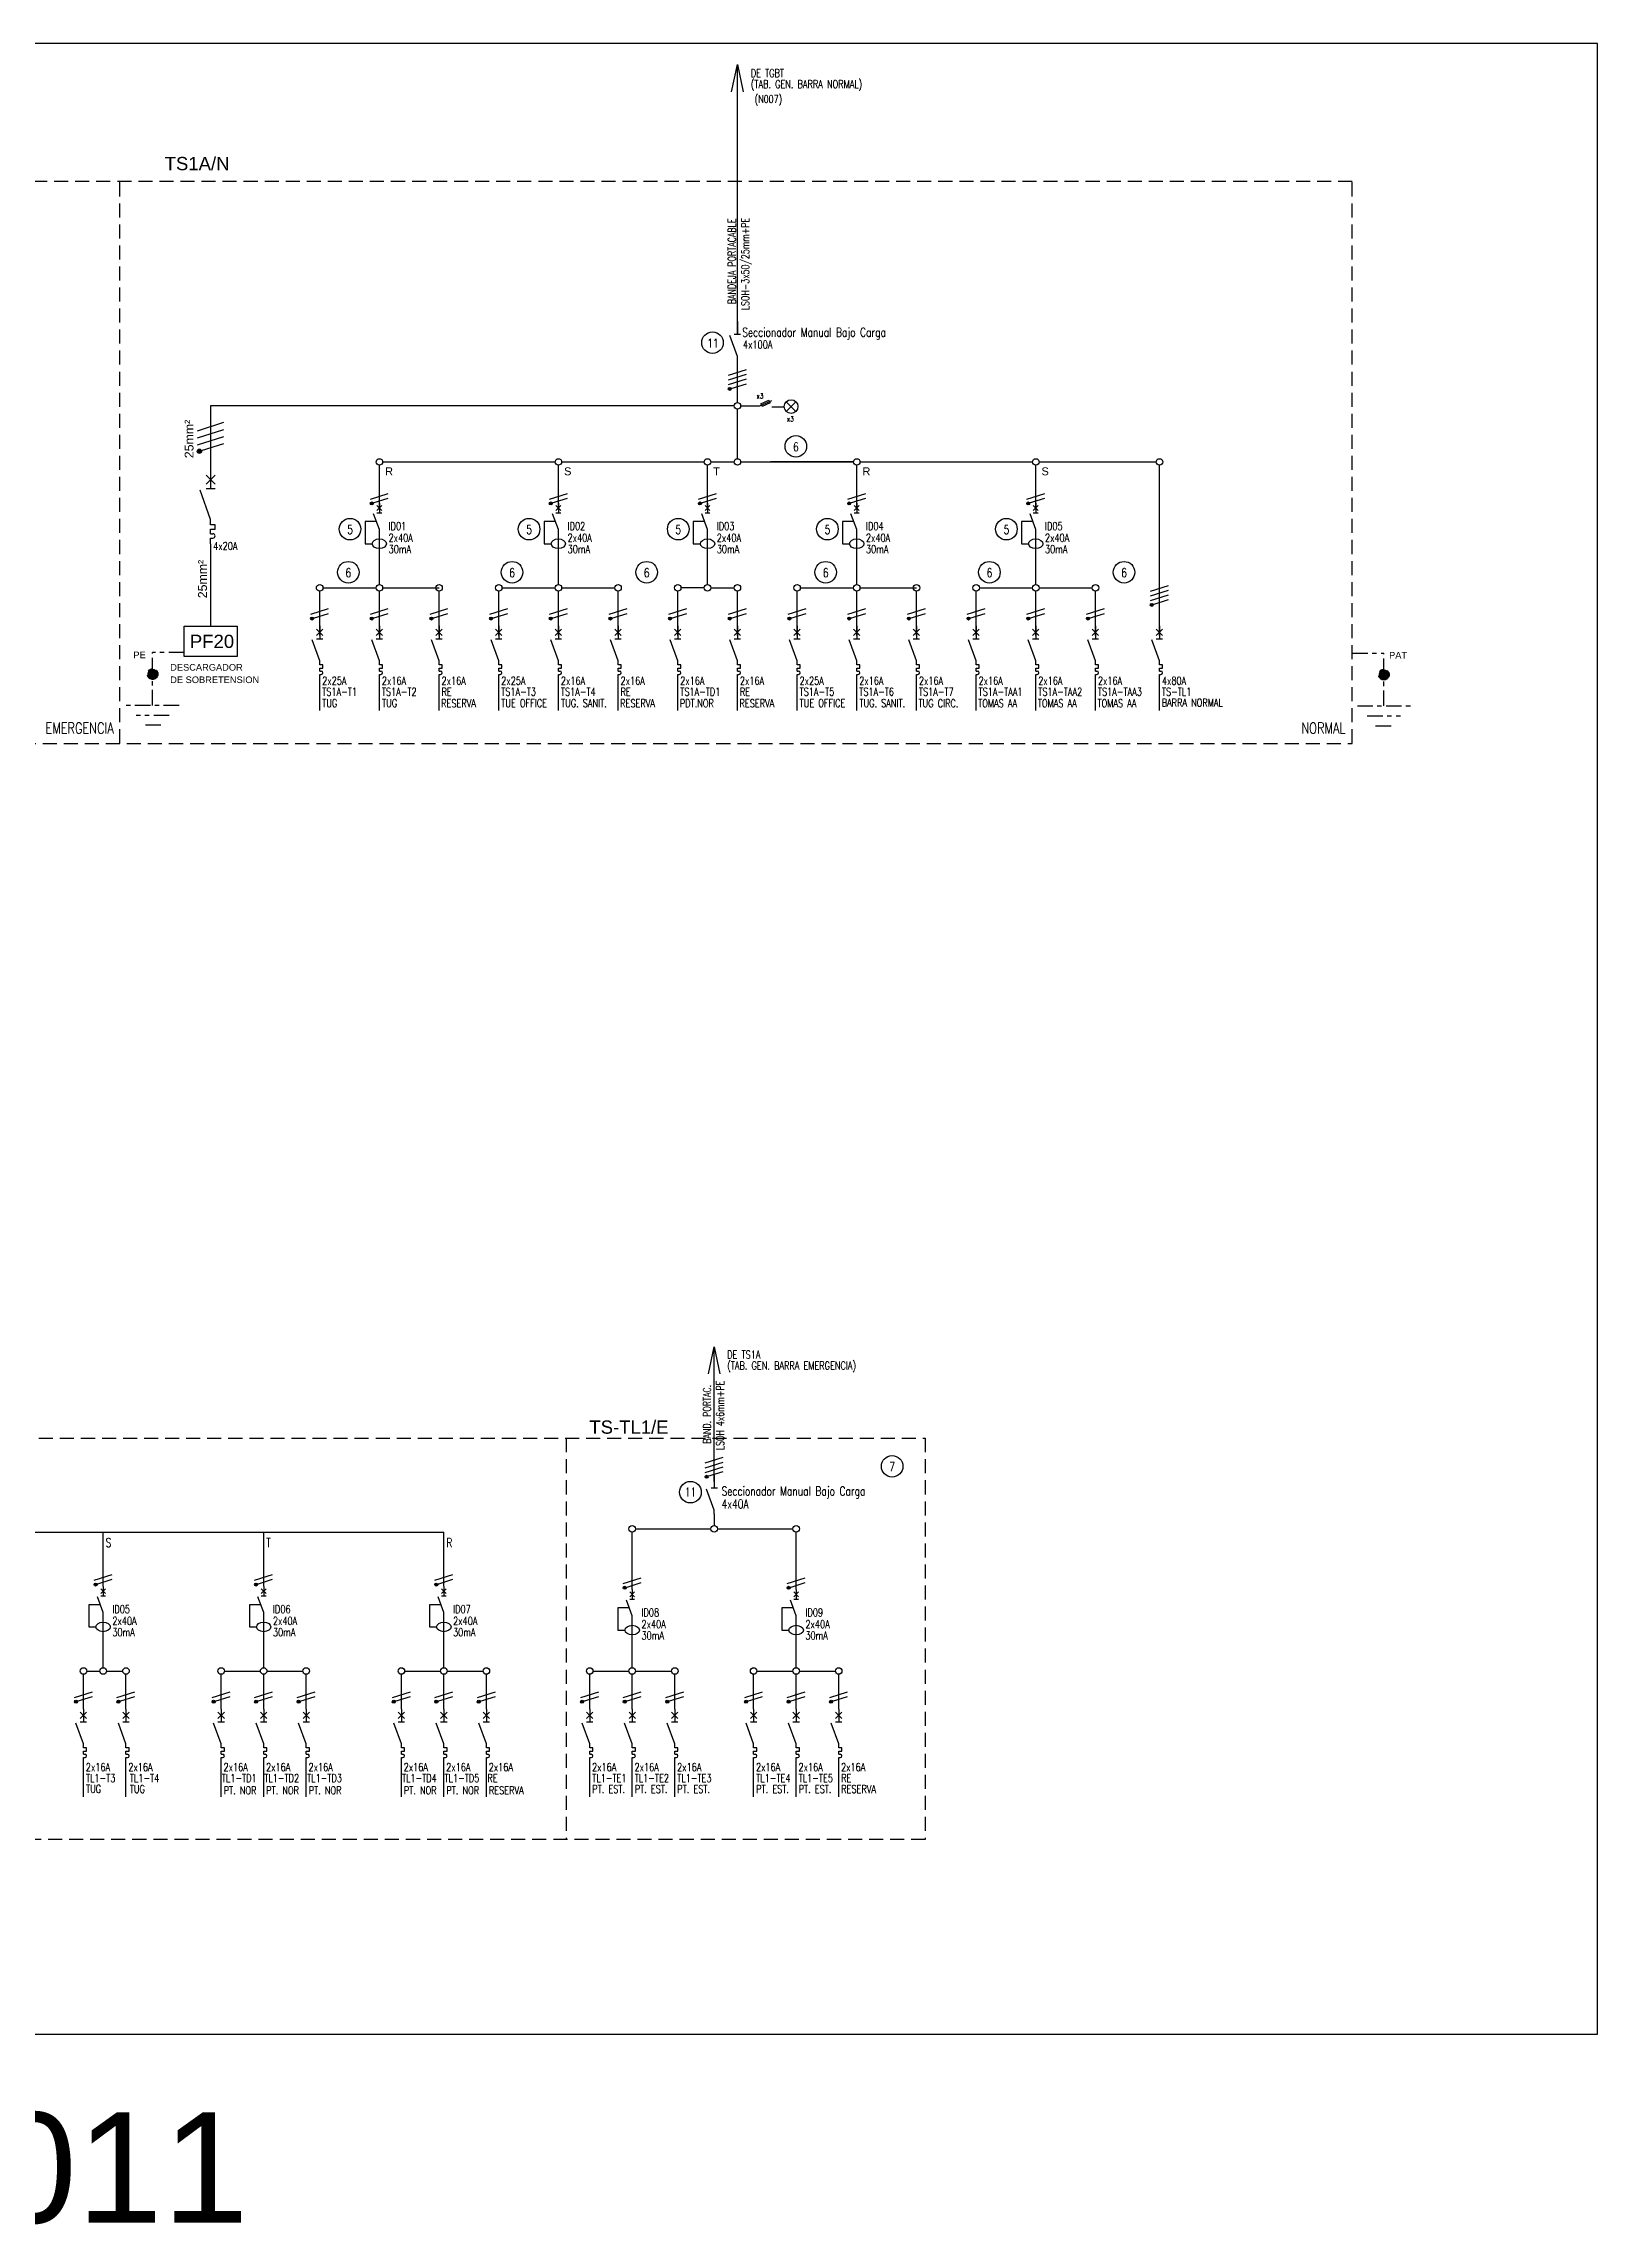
# Model space of a CAD drawing. Extents: x 3521 to 3783, y 1252 to 1654.
# Drawn here: x 3615.29 to 3650.45, y 1441.9 to 1491.27 of the extents above; entities that cross this region are included whole.
import ezdxf
from ezdxf.enums import TextEntityAlignment as Align

# ---------------------------------------------------------------- set-up
doc = ezdxf.new("R2010")
doc.units = 0
doc.linetypes.add('OCJ-ESQUEMAS UNIFILARES-CORREGIDOS IDO-REV.br$0$DASHED', pattern=[19.05, 12.7, -6.35])
doc.linetypes.add('OCJ-ESQUEMAS UNIFILARES-CORREGIDOS IDO-REV.br$0$EJE_5', pattern=[7.1, 5, -1, 0.1, -1])
for name, color, linetype in [('OCJ-ESQUEMAS UNIFILARES-CORREGIDOS IDO-REV.br$0$00-IE', 1, 'Continuous'), ('OCJ-ESQUEMAS UNIFILARES-CORREGIDOS IDO-REV.br$0$00-IE-CABLES', 10, 'Continuous'), ('OCJ-ESQUEMAS UNIFILARES-CORREGIDOS IDO-REV.br$0$01-ELE-APARATOS', 170, 'Continuous'), ('OCJ-ESQUEMAS UNIFILARES-CORREGIDOS IDO-REV.br$0$CABLES', 10, 'Continuous'), ('OCJ-ESQUEMAS UNIFILARES-CORREGIDOS IDO-REV.br$0$ELECTRIC', 4, 'Continuous'), ('OCJ-ESQUEMAS UNIFILARES-CORREGIDOS IDO-REV.br$0$NOMBRE DE PLANOS', 6, 'Continuous'), ('OCJ-ESQUEMAS UNIFILARES-CORREGIDOS IDO-REV.br$0$PAT', 80, 'Continuous'), ('OCJ-ESQUEMAS UNIFILARES-CORREGIDOS IDO-REV.br$0$TEXTO', 7, 'Continuous'), ('OCJ-ESQUEMAS UNIFILARES-CORREGIDOS IDO-REV.br$0$Textos', 4, 'Continuous')]:
    doc.layers.add(name, color=color, linetype=linetype)
doc.styles.add('OCJ-ESQUEMAS UNIFILARES-CORREGIDOS IDO-REV.br$0$ARIAL', font='arial.ttf', dxfattribs={"height": 0.2})
doc.styles.add('OCJ-ESQUEMAS UNIFILARES-CORREGIDOS IDO-REV.br$0$COTAS', font='sanss___.ttf', dxfattribs={"width": 0.7})
doc.styles.add('OCJ-ESQUEMAS UNIFILARES-CORREGIDOS IDO-REV.br$0$Electricidad', font='ROMANS.SHX', dxfattribs={"width": 0.75, "height": 0.175})
doc.styles.add('OCJ-ESQUEMAS UNIFILARES-CORREGIDOS IDO-REV.br$0$Standard', font='arial.ttf')

# ---------------------------------------------------------------- blocks, each defined once
blk = doc.blocks.new('OCJ-ESQUEMAS UNIFILARES-CORREGIDOS IDO-REV.br$0$Unif-Interruptor-Term')
for p, q in [((0, -1.013), (0.045, -1.013)), ((0, -1.103), (0.045, -1.103))]:
    blk.add_line(p, q)
for points in [[(-0.09, 0.177), (0.09, -0.003)], [(-0.09, -0.003), (0.09, 0.177)], [(0, 0.267), (0, -0.093)], [(0, -0.72), (-0.215, -0.128)], [(-0.09, -0.093), (0.09, -0.093)], [(0, -0.833), (0, -0.72)], [(0, -0.923), (0.09, -0.923), (0.09, -0.833), (0, -0.833)], [(0, -1.013), (0, -0.923)], [(0, -1.215), (0, -1.103)]]:
    blk.add_lwpolyline(points)
blk.add_arc((0.045, -1.058), 0.045, 270, 90)
blk = doc.blocks.new('OCJ-ESQUEMAS UNIFILARES-CORREGIDOS IDO-REV.br$0$Unif-Interruptor-Dif')
for points in [[(-0.068, 0.11), (0.068, -0.025)], [(-0.068, -0.025), (0.068, 0.11)], [(0, 0.177), (0, -0.093)], [(-0.081, -0.343), (-0.405, -0.343), (-0.405, -0.97), (-0.202, -0.97)], [(0, -0.565), (-0.162, -0.121)], [(-0.068, -0.093), (0.068, -0.093)], [(0, -1.308), (0, -0.565)]]:
    blk.add_lwpolyline(points)
blk.add_ellipse((0, -0.97), major_axis=(0.203, 0), ratio=0.670814)
blk = doc.blocks.new('OCJ-ESQUEMAS UNIFILARES-CORREGIDOS IDO-REV.br$0$A$C7AFF483F')
for points in [[(0, 0.09), (-0.172, 0.564)], [(-0.072, 0.592), (0.072, 0.592)], [(0, 0.88), (0, 0.592)], [(0, 0), (0, 0.09)]]:
    blk.add_lwpolyline(points)
blk = doc.blocks.new('OCJ-ESQUEMAS UNIFILARES-CORREGIDOS IDO-REV.br$0$ITM')
at = {"layer": 'OCJ-ESQUEMAS UNIFILARES-CORREGIDOS IDO-REV.br$0$01-ELE-APARATOS'}
for p, q in [((0, 0.225), (0.05, 0.225)), ((0, 0.125), (0.05, 0.125))]:
    blk.add_line(p, q, dxfattribs=at)
for points in [[(-0.1, 1.55), (0.1, 1.35)], [(-0.1, 1.35), (0.1, 1.55)], [(0, 1.65), (0, 1.25)], [(0, 0.55), (-0.239, 1.208)], [(-0.1, 1.25), (0.1, 1.25)], [(0, 0.425), (0, 0.55)], [(0, 0.325), (0.1, 0.325), (0.1, 0.425), (0, 0.425)], [(0, 0.225), (0, 0.325)], [(0, 0), (0, 0.125)]]:
    blk.add_lwpolyline(points, dxfattribs=at)
blk.add_arc((0.05, 0.175), 0.05, 270, 90, dxfattribs=at)

msp = doc.modelspace()

# ---------------------------------------------------------------- hatches: boundary and pattern name
at = {"layer": 'OCJ-ESQUEMAS UNIFILARES-CORREGIDOS IDO-REV.br$0$00-IE-CABLES'}
for points in [[(3630.791, 1483.435, 1), (3630.846, 1483.474, 1)], [(3622.691, 1480.843, 1), (3622.746, 1480.883, 1)], [(3626.741, 1480.843, 1), (3626.796, 1480.883, 1)], [(3630.116, 1480.843, 1), (3630.171, 1480.883, 1)], [(3633.491, 1480.843, 1), (3633.546, 1480.883, 1)], [(3637.541, 1480.843, 1), (3637.596, 1480.883, 1)], [(3640.339, 1478.545, 1), (3640.394, 1478.585, 1)], [(3621.341, 1478.235, 1), (3621.396, 1478.275, 1)], [(3622.691, 1478.235, 1), (3622.746, 1478.275, 1)], [(3624.041, 1478.235, 1), (3624.096, 1478.275, 1)], [(3625.391, 1478.235, 1), (3625.446, 1478.275, 1)], [(3626.741, 1478.235, 1), (3626.796, 1478.275, 1)], [(3628.091, 1478.235, 1), (3628.146, 1478.275, 1)], [(3629.441, 1478.235, 1), (3629.496, 1478.275, 1)], [(3630.791, 1478.235, 1), (3630.846, 1478.275, 1)], [(3632.141, 1478.235, 1), (3632.196, 1478.275, 1)], [(3633.491, 1478.235, 1), (3633.546, 1478.275, 1)], [(3634.841, 1478.235, 1), (3634.896, 1478.275, 1)], [(3636.191, 1478.235, 1), (3636.246, 1478.275, 1)], [(3637.541, 1478.235, 1), (3637.596, 1478.275, 1)], [(3638.891, 1478.235, 1), (3638.946, 1478.275, 1)], [(3630.265, 1458.808, 1), (3630.32, 1458.848, 1)], [(3616.441, 1456.368, 1), (3616.496, 1456.408, 1)], [(3620.074, 1456.368, 1), (3620.129, 1456.408, 1)], [(3624.151, 1456.368, 1), (3624.205, 1456.408, 1)], [(3628.413, 1456.294, 1), (3628.467, 1456.334, 1)], [(3632.122, 1456.294, 1), (3632.176, 1456.334, 1)], [(3615.998, 1453.716, 1), (3616.052, 1453.756, 1)], [(3616.959, 1453.716, 1), (3617.014, 1453.756, 1)], [(3619.112, 1453.716, 1), (3619.167, 1453.756, 1)], [(3620.074, 1453.716, 1), (3620.129, 1453.756, 1)], [(3621.036, 1453.716, 1), (3621.09, 1453.756, 1)], [(3623.189, 1453.716, 1), (3623.244, 1453.756, 1)], [(3624.151, 1453.716, 1), (3624.205, 1453.756, 1)], [(3625.112, 1453.716, 1), (3625.167, 1453.756, 1)], [(3627.451, 1453.716, 1), (3627.505, 1453.756, 1)], [(3628.413, 1453.716, 1), (3628.467, 1453.756, 1)], [(3629.374, 1453.716, 1), (3629.429, 1453.756, 1)], [(3631.16, 1453.716, 1), (3631.214, 1453.756, 1)], [(3632.122, 1453.716, 1), (3632.176, 1453.756, 1)], [(3633.083, 1453.716, 1), (3633.138, 1453.756, 1)]]:
    msp.add_hatch(color=256, dxfattribs=at).paths.add_polyline_path(points)
at = {"layer": 'OCJ-ESQUEMAS UNIFILARES-CORREGIDOS IDO-REV.br$0$CABLES'}
msp.add_hatch(color=256, dxfattribs=at).paths.add_polyline_path([(3618.86, 1482.072, 1), (3618.779, 1482.014, 1)])
at = {"layer": 'OCJ-ESQUEMAS UNIFILARES-CORREGIDOS IDO-REV.br$0$PAT', "linetype": 'OCJ-ESQUEMAS UNIFILARES-CORREGIDOS IDO-REV.br$0$EJE_5', "ltscale": 0.07}
h = msp.add_hatch(color=256, dxfattribs=at)
h.paths.add_polyline_path([(3617.64, 1476.999), (3617.88, 1476.999, 1)])
h.paths.add_polyline_path([(3617.88, 1476.999), (3617.76, 1476.999), (3617.76, 1476.879, 0.414214)])
h.paths.add_polyline_path([(3617.76, 1476.999), (3617.64, 1476.999, 0.414214), (3617.76, 1476.879)])
h = msp.add_hatch(color=256, dxfattribs=at)
h.paths.add_polyline_path([(3645.736, 1476.987), (3645.496, 1476.987, -1)])
h.paths.add_polyline_path([(3645.496, 1476.987), (3645.616, 1476.987), (3645.616, 1476.867, -0.414214)])
h.paths.add_polyline_path([(3645.616, 1476.987), (3645.736, 1476.987, -0.414214), (3645.616, 1476.867)])

# ---------------------------------------------------------------- linework, layer by layer
at = {"layer": 'OCJ-ESQUEMAS UNIFILARES-CORREGIDOS IDO-REV.br$0$00-IE'}
for p, q in [((3619.073, 1483.071), (3619.073, 1481.601)), ((3630.916, 1483.071), (3619.073, 1483.071)), ((3619.073, 1479.951), (3619.073, 1478.08))]:
    msp.add_line(p, q, dxfattribs=at)
for points in [[(3631.064, 1483.071), (3631.5, 1483.071), (3631.769, 1483.195)], [(3631.772, 1483.049), (3632.05, 1483.049)]]:
    msp.add_lwpolyline(points, dxfattribs=at)
msp.add_lwpolyline([(3631.524, 1483.117), (3631.705, 1483.2), (3631.732, 1483.142), (3631.551, 1483.059)], close=True, dxfattribs=at)
at = {"layer": 'OCJ-ESQUEMAS UNIFILARES-CORREGIDOS IDO-REV.br$0$00-IE-CABLES'}
for p, q in [((3630.99, 1484.692), (3630.99, 1490.8)), ((3630.99, 1483.145), (3630.99, 1484.1)), ((3630.99, 1481.875), (3630.99, 1482.996)), ((3622.89, 1480.725), (3622.89, 1481.727)), ((3622.964, 1481.801), (3626.866, 1481.801)), ((3626.94, 1480.725), (3626.94, 1481.727)), ((3627.014, 1481.801), (3630.241, 1481.801)), ((3630.315, 1480.725), (3630.315, 1481.727)), ((3630.389, 1481.801), (3630.916, 1481.801)), ((3631.064, 1481.801), (3633.616, 1481.801)), ((3633.616, 1481.801), (3631.739, 1481.801)), ((3633.69, 1480.725), (3633.69, 1481.727)), ((3633.764, 1481.801), (3637.666, 1481.801)), ((3637.74, 1480.725), (3637.74, 1481.727)), ((3637.814, 1481.801), (3640.464, 1481.801)), ((3640.538, 1477.875), (3640.538, 1481.727)), ((3622.89, 1479.025), (3622.89, 1479.827)), ((3626.94, 1479.025), (3626.94, 1479.827)), ((3630.315, 1479.025), (3630.315, 1479.827)), ((3633.69, 1479.025), (3633.69, 1479.827)), ((3637.74, 1479.025), (3637.74, 1479.827)), ((3621.54, 1477.875), (3621.54, 1478.877)), ((3621.614, 1478.951), (3622.816, 1478.951)), ((3622.89, 1477.875), (3622.89, 1478.877)), ((3622.964, 1478.951), (3624.24, 1478.951)), ((3624.24, 1477.875), (3624.24, 1478.877)), ((3625.59, 1477.875), (3625.59, 1478.877)), ((3625.664, 1478.951), (3626.866, 1478.951)), ((3626.94, 1477.875), (3626.94, 1478.877)), ((3627.014, 1478.951), (3628.216, 1478.951)), ((3628.29, 1477.875), (3628.29, 1478.877)), ((3629.64, 1477.875), (3629.64, 1478.877)), ((3630.241, 1478.951), (3629.714, 1478.951)), ((3630.389, 1478.951), (3630.916, 1478.951)), ((3630.99, 1477.875), (3630.99, 1478.877)), ((3632.34, 1477.875), (3632.34, 1478.877)), ((3632.414, 1478.951), (3633.616, 1478.951)), ((3633.69, 1477.875), (3633.69, 1478.877)), ((3633.764, 1478.951), (3635.04, 1478.951)), ((3635.04, 1477.875), (3635.04, 1478.877)), ((3636.39, 1477.875), (3636.39, 1478.877)), ((3636.464, 1478.951), (3637.666, 1478.951)), ((3637.74, 1477.875), (3637.74, 1478.877)), ((3637.814, 1478.951), (3639.016, 1478.951)), ((3639.09, 1477.875), (3639.09, 1478.877)), ((3621.54, 1476.174), (3621.54, 1476.976)), ((3622.89, 1476.174), (3622.89, 1476.976)), ((3624.24, 1476.174), (3624.24, 1476.976)), ((3625.59, 1476.174), (3625.59, 1476.976)), ((3626.94, 1476.174), (3626.94, 1476.976)), ((3628.29, 1476.174), (3628.29, 1476.976)), ((3629.64, 1476.174), (3629.64, 1476.976)), ((3630.99, 1476.174), (3630.99, 1476.976)), ((3632.34, 1476.174), (3632.34, 1476.976)), ((3633.69, 1476.174), (3633.69, 1476.976)), ((3635.04, 1476.174), (3635.04, 1476.976)), ((3636.39, 1476.174), (3636.39, 1476.976)), ((3637.74, 1476.174), (3637.74, 1476.976)), ((3639.09, 1476.174), (3639.09, 1476.976)), ((3640.538, 1476.174), (3640.538, 1476.976)), ((3630.466, 1458.72), (3630.466, 1461.773)), ((3630.466, 1457.984), (3630.466, 1457.723)), ((3604.667, 1457.574), (3624.349, 1457.574)), ((3616.64, 1456.348), (3616.64, 1457.574)), ((3620.273, 1456.348), (3620.273, 1457.574)), ((3624.349, 1456.348), (3624.349, 1457.574)), ((3628.611, 1456.274), (3628.611, 1457.574)), ((3628.685, 1457.648), (3630.391, 1457.648)), ((3630.54, 1457.648), (3632.246, 1457.648)), ((3632.32, 1456.274), (3632.32, 1457.574)), ((3616.64, 1454.506), (3616.64, 1455.307)), ((3620.273, 1454.506), (3620.273, 1455.307)), ((3624.349, 1454.506), (3624.349, 1455.307)), ((3628.611, 1454.506), (3628.611, 1455.233)), ((3632.32, 1454.506), (3632.32, 1455.233)), ((3616.27, 1454.431), (3616.566, 1454.431)), ((3616.714, 1454.431), (3617.084, 1454.431)), ((3619.385, 1454.431), (3620.199, 1454.431)), ((3620.347, 1454.431), (3621.16, 1454.431)), ((3623.462, 1454.431), (3624.275, 1454.431)), ((3624.423, 1454.431), (3625.237, 1454.431)), ((3627.724, 1454.431), (3628.537, 1454.431)), ((3628.685, 1454.431), (3629.499, 1454.431)), ((3631.433, 1454.431), (3632.246, 1454.431)), ((3632.394, 1454.431), (3633.208, 1454.431)), ((3616.196, 1453.569), (3616.196, 1454.357)), ((3617.158, 1453.569), (3617.158, 1454.357)), ((3619.311, 1453.569), (3619.311, 1454.357)), ((3620.273, 1453.569), (3620.273, 1454.357)), ((3621.235, 1453.569), (3621.235, 1454.357)), ((3623.388, 1453.569), (3623.388, 1454.357)), ((3624.349, 1453.569), (3624.349, 1454.357)), ((3625.311, 1453.569), (3625.311, 1454.357)), ((3627.649, 1453.569), (3627.649, 1454.357)), ((3628.611, 1453.569), (3628.611, 1454.357)), ((3629.573, 1453.569), (3629.573, 1454.357)), ((3631.358, 1453.569), (3631.358, 1454.357)), ((3632.32, 1453.569), (3632.32, 1454.357)), ((3633.282, 1453.569), (3633.282, 1454.357)), ((3616.196, 1451.581), (3616.196, 1452.383)), ((3617.158, 1451.581), (3617.158, 1452.383)), ((3619.311, 1451.581), (3619.311, 1452.383)), ((3620.273, 1451.581), (3620.273, 1452.383)), ((3621.235, 1451.581), (3621.235, 1452.383)), ((3623.388, 1451.581), (3623.388, 1452.383)), ((3624.349, 1451.581), (3624.349, 1452.383)), ((3625.311, 1451.581), (3625.311, 1452.383)), ((3627.649, 1451.581), (3627.649, 1452.383)), ((3628.611, 1451.581), (3628.611, 1452.383)), ((3629.573, 1451.581), (3629.573, 1452.383)), ((3631.358, 1451.581), (3631.358, 1452.383)), ((3632.32, 1451.581), (3632.32, 1452.383)), ((3633.282, 1451.581), (3633.282, 1452.383))]:
    msp.add_line(p, q, dxfattribs=at)
for points in [[(3630.859, 1490.182), (3630.99, 1490.8), (3631.121, 1490.182)], [(3630.786, 1483.768), (3631.193, 1483.897)], [(3630.786, 1483.66), (3631.193, 1483.789)], [(3630.786, 1483.552), (3631.193, 1483.681)], [(3630.851, 1483.465), (3631.193, 1483.573)], [(3622.686, 1480.961), (3623.093, 1481.089)], [(3626.736, 1480.961), (3627.143, 1481.089)], [(3630.111, 1480.961), (3630.518, 1481.089)], [(3633.486, 1480.961), (3633.893, 1481.089)], [(3637.536, 1480.961), (3637.943, 1481.089)], [(3622.751, 1480.873), (3623.093, 1480.981)], [(3626.801, 1480.873), (3627.143, 1480.981)], [(3630.176, 1480.873), (3630.518, 1480.981)], [(3633.551, 1480.873), (3633.893, 1480.981)], [(3637.601, 1480.873), (3637.943, 1480.981)], [(3640.334, 1478.879), (3640.741, 1479.008)], [(3640.334, 1478.771), (3640.741, 1478.9)], [(3640.334, 1478.663), (3640.741, 1478.792)], [(3640.399, 1478.575), (3640.741, 1478.684)], [(3621.336, 1478.353), (3621.743, 1478.482)], [(3621.401, 1478.265), (3621.743, 1478.374)], [(3622.686, 1478.353), (3623.093, 1478.482)], [(3622.751, 1478.265), (3623.093, 1478.374)], [(3624.036, 1478.353), (3624.443, 1478.482)], [(3624.101, 1478.265), (3624.443, 1478.374)], [(3625.386, 1478.353), (3625.793, 1478.482)], [(3625.451, 1478.265), (3625.793, 1478.374)], [(3626.736, 1478.353), (3627.143, 1478.482)], [(3626.801, 1478.265), (3627.143, 1478.374)], [(3628.086, 1478.353), (3628.493, 1478.482)], [(3628.151, 1478.265), (3628.493, 1478.374)], [(3629.436, 1478.353), (3629.843, 1478.482)], [(3629.501, 1478.265), (3629.843, 1478.374)], [(3630.786, 1478.353), (3631.193, 1478.482)], [(3630.851, 1478.265), (3631.193, 1478.374)], [(3632.136, 1478.353), (3632.543, 1478.482)], [(3632.201, 1478.265), (3632.543, 1478.374)], [(3633.486, 1478.353), (3633.893, 1478.482)], [(3633.551, 1478.265), (3633.893, 1478.374)], [(3634.836, 1478.353), (3635.243, 1478.482)], [(3634.901, 1478.265), (3635.243, 1478.374)], [(3636.186, 1478.353), (3636.593, 1478.482)], [(3636.251, 1478.265), (3636.593, 1478.374)], [(3637.536, 1478.353), (3637.943, 1478.482)], [(3637.601, 1478.265), (3637.943, 1478.374)], [(3638.886, 1478.353), (3639.293, 1478.482)], [(3638.951, 1478.265), (3639.293, 1478.374)], [(3630.335, 1461.155), (3630.466, 1461.773), (3630.596, 1461.155)], [(3630.26, 1459.142), (3630.667, 1459.27)], [(3630.26, 1459.034), (3630.667, 1459.162)], [(3630.26, 1458.926), (3630.667, 1459.054)], [(3630.325, 1458.838), (3630.667, 1458.946)], [(3616.437, 1456.486), (3616.844, 1456.615)], [(3616.501, 1456.398), (3616.844, 1456.507)], [(3620.069, 1456.486), (3620.476, 1456.615)], [(3620.134, 1456.398), (3620.476, 1456.507)], [(3624.146, 1456.486), (3624.553, 1456.615)], [(3624.21, 1456.398), (3624.553, 1456.507)], [(3628.408, 1456.412), (3628.815, 1456.541)], [(3628.472, 1456.324), (3628.815, 1456.433)], [(3632.117, 1456.412), (3632.524, 1456.541)], [(3632.181, 1456.324), (3632.524, 1456.433)], [(3615.993, 1453.834), (3616.4, 1453.963)], [(3616.954, 1453.834), (3617.361, 1453.963)], [(3619.108, 1453.834), (3619.515, 1453.963)], [(3620.069, 1453.834), (3620.476, 1453.963)], [(3621.031, 1453.834), (3621.438, 1453.963)], [(3623.184, 1453.834), (3623.591, 1453.963)], [(3624.146, 1453.834), (3624.553, 1453.963)], [(3625.108, 1453.834), (3625.515, 1453.963)], [(3627.446, 1453.834), (3627.853, 1453.963)], [(3628.408, 1453.834), (3628.815, 1453.963)], [(3629.369, 1453.834), (3629.776, 1453.963)], [(3631.155, 1453.834), (3631.562, 1453.963)], [(3632.117, 1453.834), (3632.524, 1453.963)], [(3633.078, 1453.834), (3633.485, 1453.963)], [(3616.057, 1453.746), (3616.4, 1453.855)], [(3617.019, 1453.746), (3617.361, 1453.855)], [(3619.172, 1453.746), (3619.515, 1453.855)], [(3620.134, 1453.746), (3620.476, 1453.855)], [(3621.095, 1453.746), (3621.438, 1453.855)], [(3623.249, 1453.746), (3623.591, 1453.855)], [(3624.21, 1453.746), (3624.553, 1453.855)], [(3625.172, 1453.746), (3625.515, 1453.855)], [(3627.51, 1453.746), (3627.853, 1453.855)], [(3628.472, 1453.746), (3628.815, 1453.855)], [(3629.434, 1453.746), (3629.776, 1453.855)], [(3631.219, 1453.746), (3631.562, 1453.855)], [(3632.181, 1453.746), (3632.524, 1453.855)], [(3633.143, 1453.746), (3633.485, 1453.855)]]:
    msp.add_lwpolyline(points, dxfattribs=at)
at = {"layer": 'OCJ-ESQUEMAS UNIFILARES-CORREGIDOS IDO-REV.br$0$00-IE-CABLES', "color": 3}
msp.add_lwpolyline([(3618.475, 1478.08), (3619.672, 1478.08), (3619.672, 1477.399), (3618.475, 1477.399)], close=True, dxfattribs=at)
at = {"layer": 'OCJ-ESQUEMAS UNIFILARES-CORREGIDOS IDO-REV.br$0$00-IE-CABLES'}
for centre, radius in [((3630.819, 1483.454), 0.0338), ((3630.99, 1483.071), 0.0741), ((3622.89, 1481.801), 0.0741), ((3626.94, 1481.801), 0.0741), ((3630.315, 1481.801), 0.0741), ((3630.99, 1481.801), 0.0741), ((3633.69, 1481.801), 0.0741), ((3637.74, 1481.801), 0.0741), ((3640.538, 1481.801), 0.0741), ((3622.719, 1480.863), 0.0338), ((3626.769, 1480.863), 0.0338), ((3630.144, 1480.863), 0.0338), ((3633.519, 1480.863), 0.0338), ((3637.569, 1480.863), 0.0338), ((3621.54, 1478.951), 0.0741), ((3622.89, 1478.951), 0.0741), ((3624.24, 1478.951), 0.0741), ((3625.59, 1478.951), 0.0741), ((3626.94, 1478.951), 0.0741), ((3628.29, 1478.951), 0.0741), ((3629.64, 1478.951), 0.0741), ((3630.315, 1478.951), 0.0741), ((3630.99, 1478.951), 0.0741), ((3632.34, 1478.951), 0.0741), ((3633.69, 1478.951), 0.0741), ((3635.04, 1478.951), 0.0741), ((3636.39, 1478.951), 0.0741), ((3637.74, 1478.951), 0.0741), ((3639.09, 1478.951), 0.0741), ((3640.366, 1478.565), 0.0338), ((3621.369, 1478.255), 0.0338), ((3622.719, 1478.255), 0.0338), ((3624.069, 1478.255), 0.0338), ((3625.419, 1478.255), 0.0338), ((3626.769, 1478.255), 0.0338), ((3628.119, 1478.255), 0.0338), ((3629.469, 1478.255), 0.0338), ((3630.819, 1478.255), 0.0338), ((3632.169, 1478.255), 0.0338), ((3633.519, 1478.255), 0.0338), ((3634.869, 1478.255), 0.0338), ((3636.219, 1478.255), 0.0338), ((3637.569, 1478.255), 0.0338), ((3638.919, 1478.255), 0.0338), ((3630.292, 1458.828), 0.0338), ((3628.611, 1457.648), 0.0741), ((3630.466, 1457.648), 0.0741), ((3632.32, 1457.648), 0.0741), ((3616.469, 1456.388), 0.0338), ((3620.101, 1456.388), 0.0338), ((3624.178, 1456.388), 0.0338), ((3628.44, 1456.314), 0.0338), ((3632.149, 1456.314), 0.0338), ((3616.196, 1454.431), 0.0741), ((3616.64, 1454.431), 0.0741), ((3617.158, 1454.431), 0.0741), ((3619.311, 1454.431), 0.0741), ((3620.273, 1454.431), 0.0741), ((3621.235, 1454.431), 0.0741), ((3623.388, 1454.431), 0.0741), ((3624.349, 1454.431), 0.0741), ((3625.311, 1454.431), 0.0741), ((3627.649, 1454.431), 0.0741), ((3628.611, 1454.431), 0.0741), ((3629.573, 1454.431), 0.0741), ((3631.358, 1454.431), 0.0741), ((3632.32, 1454.431), 0.0741), ((3633.282, 1454.431), 0.0741), ((3616.025, 1453.736), 0.0338), ((3616.987, 1453.736), 0.0338), ((3619.14, 1453.736), 0.0338), ((3620.101, 1453.736), 0.0338), ((3621.063, 1453.736), 0.0338), ((3623.216, 1453.736), 0.0338), ((3624.178, 1453.736), 0.0338), ((3625.14, 1453.736), 0.0338), ((3627.478, 1453.736), 0.0338), ((3628.44, 1453.736), 0.0338), ((3629.402, 1453.736), 0.0338), ((3631.187, 1453.736), 0.0338), ((3632.149, 1453.736), 0.0338), ((3633.111, 1453.736), 0.0338)]:
    msp.add_circle(centre, radius, dxfattribs=at)
at = {"layer": 'OCJ-ESQUEMAS UNIFILARES-CORREGIDOS IDO-REV.br$0$01-ELE-APARATOS'}
for p, q in [((3632.314, 1482.946), (3632.096, 1483.164)), ((3632.096, 1482.946), (3632.314, 1483.164))]:
    msp.add_line(p, q, dxfattribs=at)
msp.add_circle((3632.205, 1483.055), 0.154, dxfattribs=at)
at = {"layer": 'OCJ-ESQUEMAS UNIFILARES-CORREGIDOS IDO-REV.br$0$CABLES'}
for points in [[(3618.772, 1482.508), (3619.375, 1482.699)], [(3618.772, 1482.348), (3619.375, 1482.539)], [(3618.772, 1482.188), (3619.375, 1482.379)], [(3618.867, 1482.058), (3619.375, 1482.219)]]:
    msp.add_lwpolyline(points, dxfattribs=at)
msp.add_circle((3618.819, 1482.043), 0.05, dxfattribs=at)
at = {"layer": 'OCJ-ESQUEMAS UNIFILARES-CORREGIDOS IDO-REV.br$0$ELECTRIC', "linetype": 'OCJ-ESQUEMAS UNIFILARES-CORREGIDOS IDO-REV.br$0$DASHED', "ltscale": 0.025}
msp.add_line((3617.018, 1475.431), (3617.018, 1488.15), dxfattribs=at)
for points in [[(3578.602, 1475.431), (3644.902, 1475.431), (3644.902, 1488.15), (3578.602, 1488.15)], [(3600.423, 1459.7), (3635.24, 1459.7), (3635.24, 1450.615), (3600.423, 1450.615)]]:
    msp.add_lwpolyline(points, close=True, dxfattribs=at)
msp.add_lwpolyline([(3627.12, 1459.7), (3627.12, 1450.615)], dxfattribs=at)
at = {"layer": 'OCJ-ESQUEMAS UNIFILARES-CORREGIDOS IDO-REV.br$0$NOMBRE DE PLANOS'}
msp.add_lwpolyline([(3577.304, 1446.208), (3650.446, 1446.208), (3650.446, 1491.271), (3577.304, 1491.271)], close=True, dxfattribs=at)
at = {"layer": 'OCJ-ESQUEMAS UNIFILARES-CORREGIDOS IDO-REV.br$0$PAT', "linetype": 'OCJ-ESQUEMAS UNIFILARES-CORREGIDOS IDO-REV.br$0$EJE_5', "ltscale": 0.07}
for p, q in [((3618.475, 1477.485), (3617.76, 1477.485)), ((3617.76, 1477.015), (3617.76, 1477.485)), ((3644.902, 1477.474), (3645.616, 1477.474)), ((3645.616, 1477.003), (3645.616, 1477.474)), ((3617.76, 1476.29), (3617.76, 1476.999)), ((3645.616, 1476.278), (3645.616, 1476.987)), ((3618.36, 1476.29), (3617.16, 1476.29)), ((3645.016, 1476.278), (3646.216, 1476.278)), ((3618.135, 1476.065), (3617.385, 1476.065)), ((3617.948, 1475.84), (3617.573, 1475.84)), ((3645.241, 1476.053), (3645.991, 1476.053)), ((3645.428, 1475.828), (3645.803, 1475.828))]:
    msp.add_line(p, q, dxfattribs=at)
for centre in [(3617.76, 1476.999), (3617.76, 1476.999), (3645.616, 1476.987), (3645.616, 1476.987)]:
    msp.add_circle(centre, 0.12, dxfattribs=at)
at = {"layer": 'OCJ-ESQUEMAS UNIFILARES-CORREGIDOS IDO-REV.br$0$TEXTO'}
for centre in [(3630.427, 1484.501), (3632.313, 1482.154), (3622.227, 1480.28), (3626.277, 1480.28), (3629.652, 1480.28), (3633.027, 1480.28), (3637.077, 1480.28), (3622.188, 1479.304), (3625.892, 1479.304), (3628.938, 1479.304), (3632.988, 1479.304), (3636.692, 1479.304), (3639.738, 1479.304), (3634.491, 1459.065), (3629.928, 1458.479)]:
    msp.add_circle(centre, 0.244, dxfattribs=at)

# ---------------------------------------------------------------- block references
at = {"layer": 'OCJ-ESQUEMAS UNIFILARES-CORREGIDOS IDO-REV.br$0$01-ELE-APARATOS'}
for name, p in [('OCJ-ESQUEMAS UNIFILARES-CORREGIDOS IDO-REV.br$0$A$C7AFF483F', (3630.99, 1484.1)), ('OCJ-ESQUEMAS UNIFILARES-CORREGIDOS IDO-REV.br$0$ITM', (3619.073, 1479.951)), ('OCJ-ESQUEMAS UNIFILARES-CORREGIDOS IDO-REV.br$0$A$C7AFF483F', (3630.466, 1457.984))]:
    msp.add_blockref(name, p, dxfattribs=at)
at = {"layer": 'OCJ-ESQUEMAS UNIFILARES-CORREGIDOS IDO-REV.br$0$01-ELE-APARATOS', "xscale": 0.7999999999999546, "yscale": 0.7999999999999546, "zscale": 0.7999999999999546}
for name, p in [('OCJ-ESQUEMAS UNIFILARES-CORREGIDOS IDO-REV.br$0$Unif-Interruptor-Dif', (3622.89, 1480.725)), ('OCJ-ESQUEMAS UNIFILARES-CORREGIDOS IDO-REV.br$0$Unif-Interruptor-Dif', (3626.94, 1480.725)), ('OCJ-ESQUEMAS UNIFILARES-CORREGIDOS IDO-REV.br$0$Unif-Interruptor-Dif', (3630.315, 1480.725)), ('OCJ-ESQUEMAS UNIFILARES-CORREGIDOS IDO-REV.br$0$Unif-Interruptor-Dif', (3633.69, 1480.725)), ('OCJ-ESQUEMAS UNIFILARES-CORREGIDOS IDO-REV.br$0$Unif-Interruptor-Dif', (3637.74, 1480.725)), ('OCJ-ESQUEMAS UNIFILARES-CORREGIDOS IDO-REV.br$0$Unif-Interruptor-Term', (3621.54, 1477.875)), ('OCJ-ESQUEMAS UNIFILARES-CORREGIDOS IDO-REV.br$0$Unif-Interruptor-Term', (3622.89, 1477.875)), ('OCJ-ESQUEMAS UNIFILARES-CORREGIDOS IDO-REV.br$0$Unif-Interruptor-Term', (3624.24, 1477.875)), ('OCJ-ESQUEMAS UNIFILARES-CORREGIDOS IDO-REV.br$0$Unif-Interruptor-Term', (3625.59, 1477.875)), ('OCJ-ESQUEMAS UNIFILARES-CORREGIDOS IDO-REV.br$0$Unif-Interruptor-Term', (3626.94, 1477.875)), ('OCJ-ESQUEMAS UNIFILARES-CORREGIDOS IDO-REV.br$0$Unif-Interruptor-Term', (3628.29, 1477.875)), ('OCJ-ESQUEMAS UNIFILARES-CORREGIDOS IDO-REV.br$0$Unif-Interruptor-Term', (3629.64, 1477.875)), ('OCJ-ESQUEMAS UNIFILARES-CORREGIDOS IDO-REV.br$0$Unif-Interruptor-Term', (3630.99, 1477.875)), ('OCJ-ESQUEMAS UNIFILARES-CORREGIDOS IDO-REV.br$0$Unif-Interruptor-Term', (3632.34, 1477.875)), ('OCJ-ESQUEMAS UNIFILARES-CORREGIDOS IDO-REV.br$0$Unif-Interruptor-Term', (3633.69, 1477.875)), ('OCJ-ESQUEMAS UNIFILARES-CORREGIDOS IDO-REV.br$0$Unif-Interruptor-Term', (3635.04, 1477.875)), ('OCJ-ESQUEMAS UNIFILARES-CORREGIDOS IDO-REV.br$0$Unif-Interruptor-Term', (3636.39, 1477.875)), ('OCJ-ESQUEMAS UNIFILARES-CORREGIDOS IDO-REV.br$0$Unif-Interruptor-Term', (3637.74, 1477.875)), ('OCJ-ESQUEMAS UNIFILARES-CORREGIDOS IDO-REV.br$0$Unif-Interruptor-Term', (3639.09, 1477.875)), ('OCJ-ESQUEMAS UNIFILARES-CORREGIDOS IDO-REV.br$0$Unif-Interruptor-Term', (3640.538, 1477.875)), ('OCJ-ESQUEMAS UNIFILARES-CORREGIDOS IDO-REV.br$0$Unif-Interruptor-Dif', (3616.64, 1456.206)), ('OCJ-ESQUEMAS UNIFILARES-CORREGIDOS IDO-REV.br$0$Unif-Interruptor-Dif', (3620.273, 1456.206)), ('OCJ-ESQUEMAS UNIFILARES-CORREGIDOS IDO-REV.br$0$Unif-Interruptor-Dif', (3624.349, 1456.206)), ('OCJ-ESQUEMAS UNIFILARES-CORREGIDOS IDO-REV.br$0$Unif-Interruptor-Dif', (3628.611, 1456.132)), ('OCJ-ESQUEMAS UNIFILARES-CORREGIDOS IDO-REV.br$0$Unif-Interruptor-Dif', (3632.32, 1456.132)), ('OCJ-ESQUEMAS UNIFILARES-CORREGIDOS IDO-REV.br$0$Unif-Interruptor-Term', (3616.196, 1453.356)), ('OCJ-ESQUEMAS UNIFILARES-CORREGIDOS IDO-REV.br$0$Unif-Interruptor-Term', (3617.158, 1453.356)), ('OCJ-ESQUEMAS UNIFILARES-CORREGIDOS IDO-REV.br$0$Unif-Interruptor-Term', (3619.311, 1453.356)), ('OCJ-ESQUEMAS UNIFILARES-CORREGIDOS IDO-REV.br$0$Unif-Interruptor-Term', (3620.273, 1453.356)), ('OCJ-ESQUEMAS UNIFILARES-CORREGIDOS IDO-REV.br$0$Unif-Interruptor-Term', (3621.235, 1453.356)), ('OCJ-ESQUEMAS UNIFILARES-CORREGIDOS IDO-REV.br$0$Unif-Interruptor-Term', (3623.388, 1453.356)), ('OCJ-ESQUEMAS UNIFILARES-CORREGIDOS IDO-REV.br$0$Unif-Interruptor-Term', (3624.349, 1453.356)), ('OCJ-ESQUEMAS UNIFILARES-CORREGIDOS IDO-REV.br$0$Unif-Interruptor-Term', (3625.311, 1453.356)), ('OCJ-ESQUEMAS UNIFILARES-CORREGIDOS IDO-REV.br$0$Unif-Interruptor-Term', (3627.649, 1453.356)), ('OCJ-ESQUEMAS UNIFILARES-CORREGIDOS IDO-REV.br$0$Unif-Interruptor-Term', (3628.611, 1453.356)), ('OCJ-ESQUEMAS UNIFILARES-CORREGIDOS IDO-REV.br$0$Unif-Interruptor-Term', (3629.573, 1453.356)), ('OCJ-ESQUEMAS UNIFILARES-CORREGIDOS IDO-REV.br$0$Unif-Interruptor-Term', (3631.358, 1453.356)), ('OCJ-ESQUEMAS UNIFILARES-CORREGIDOS IDO-REV.br$0$Unif-Interruptor-Term', (3632.32, 1453.356)), ('OCJ-ESQUEMAS UNIFILARES-CORREGIDOS IDO-REV.br$0$Unif-Interruptor-Term', (3633.282, 1453.356))]:
    msp.add_blockref(name, p, dxfattribs=at)

# ---------------------------------------------------------------- texts
at = {"layer": 'OCJ-ESQUEMAS UNIFILARES-CORREGIDOS IDO-REV.br$0$NOMBRE DE PLANOS', "insert": (3579.372, 1444.439), "char_height": 2.5, "attachment_point": 1, "style": 'OCJ-ESQUEMAS UNIFILARES-CORREGIDOS IDO-REV.br$0$Standard'}
msp.add_mtext_dynamic_manual_height_columns('OCJ-DE-IEL-UNI-000-011', width=92.70233, gutter_width=12.5, heights=[0], dxfattribs=at)
at = {"layer": 'OCJ-ESQUEMAS UNIFILARES-CORREGIDOS IDO-REV.br$0$TEXTO', "style": 'OCJ-ESQUEMAS UNIFILARES-CORREGIDOS IDO-REV.br$0$Electricidad', "width": 0.75}
for s, height, p in [('DE TGBT', 0.18, (3631.293, 1490.513)), ('(TAB. GEN. BARRA NORMAL)', 0.18, (3631.293, 1490.265)), ('11', 0.2, (3630.308, 1484.391)), ('Seccionador Manual Bajo Carga', 0.2, (3631.099, 1484.636)), ('4x100A', 0.18, (3631.117, 1484.368)), ('x3', 0.1118, (3631.426, 1483.238)), ('x3', 0.1118, (3632.112, 1482.72)), ('6', 0.2, (3632.249, 1482.044)), ('5', 0.2, (3622.163, 1480.17)), ('2x40A', 0.18, (3623.099, 1479.995)), ('ID01', 0.18, (3623.099, 1480.259)), ('5', 0.2, (3626.213, 1480.17)), ('2x40A', 0.18, (3627.149, 1479.995)), ('ID02', 0.18, (3627.149, 1480.259)), ('5', 0.2, (3629.588, 1480.17)), ('2x40A', 0.18, (3630.524, 1479.995)), ('ID03', 0.18, (3630.524, 1480.259)), ('5', 0.2, (3632.963, 1480.17)), ('2x40A', 0.18, (3633.899, 1479.995)), ('ID04', 0.18, (3633.899, 1480.259)), ('5', 0.2, (3637.013, 1480.17)), ('2x40A', 0.18, (3637.949, 1479.995)), ('ID05', 0.18, (3637.949, 1480.259)), ('4x20A', 0.18, (3619.13, 1479.808)), ('30mA', 0.18, (3623.099, 1479.738)), ('30mA', 0.18, (3627.149, 1479.738)), ('30mA', 0.18, (3630.524, 1479.738)), ('30mA', 0.18, (3633.899, 1479.738)), ('30mA', 0.18, (3637.949, 1479.738)), ('6', 0.2, (3622.124, 1479.194)), ('6', 0.2, (3625.828, 1479.194)), ('6', 0.2, (3628.874, 1479.194)), ('6', 0.2, (3632.924, 1479.194)), ('6', 0.2, (3636.628, 1479.194)), ('6', 0.2, (3639.674, 1479.194)), ('TS1A-T1', 0.18, (3621.597, 1476.51)), ('2x25A', 0.18, (3621.597, 1476.759)), ('TS1A-T2', 0.18, (3622.947, 1476.51)), ('2x16A', 0.18, (3622.947, 1476.759)), ('2x16A', 0.18, (3624.297, 1476.759)), ('RE', 0.18, (3624.297, 1476.51)), ('TS1A-T3', 0.18, (3625.647, 1476.51)), ('2x25A', 0.18, (3625.647, 1476.759)), ('TS1A-T4', 0.18, (3626.997, 1476.51)), ('2x16A', 0.18, (3626.997, 1476.759)), ('2x16A', 0.18, (3628.347, 1476.759)), ('RE', 0.18, (3628.347, 1476.51)), ('TS1A-TD1', 0.18, (3629.697, 1476.51)), ('2x16A', 0.18, (3629.697, 1476.759)), ('2x16A', 0.18, (3631.047, 1476.759)), ('RE', 0.18, (3631.047, 1476.51)), ('TS1A-T5', 0.18, (3632.397, 1476.51)), ('2x25A', 0.18, (3632.397, 1476.759)), ('TS1A-T6', 0.18, (3633.747, 1476.51)), ('2x16A', 0.18, (3633.747, 1476.759)), ('TS1A-T7', 0.18, (3635.097, 1476.51)), ('2x16A', 0.18, (3635.097, 1476.759)), ('TS1A-TAA1', 0.18, (3636.447, 1476.51)), ('2x16A', 0.18, (3636.447, 1476.759)), ('TS1A-TAA2', 0.18, (3637.797, 1476.51)), ('2x16A', 0.18, (3637.797, 1476.759)), ('TS1A-TAA3', 0.18, (3639.147, 1476.51)), ('2x16A', 0.18, (3639.147, 1476.759)), ('TS-TL1', 0.18, (3640.595, 1476.51)), ('4x80A', 0.18, (3640.595, 1476.759)), ('TUG', 0.18, (3621.598, 1476.251)), ('TUG', 0.18, (3622.951, 1476.251)), ('RESERVA', 0.18, (3624.288, 1476.248)), ('TUE OFFICE', 0.18, (3625.648, 1476.251)), ('TUG. SANIT.', 0.18, (3627.001, 1476.251)), ('RESERVA', 0.18, (3628.338, 1476.248)), ('PDT.NOR', 0.18, (3629.688, 1476.248)), ('RESERVA', 0.18, (3631.038, 1476.248)), ('TUE OFFICE', 0.18, (3632.398, 1476.251)), ('TUG. SANIT.', 0.18, (3633.751, 1476.251)), ('TUG CIRC.', 0.18, (3635.088, 1476.248)), ('TOMAS AA', 0.18, (3636.438, 1476.248)), ('TOMAS AA', 0.18, (3637.788, 1476.248)), ('TOMAS AA', 0.18, (3639.138, 1476.248)), ('BARRA NORMAL', 0.18, (3640.589, 1476.262)), ('DE TS1A', 0.18, (3630.76, 1461.503)), ('(TAB. GEN. BARRA EMERGENCIA)', 0.18, (3630.76, 1461.255)), ('7', 0.2, (3634.427, 1458.955)), ('11', 0.2, (3629.8, 1458.385)), ('Seccionador Manual Bajo Carga', 0.2, (3630.633, 1458.404)), ('4x40A', 0.2, (3630.633, 1458.113)), ('S', 0.2, (3616.698, 1457.237)), ('T', 0.2, (3620.33, 1457.237)), ('R', 0.2, (3624.407, 1457.237)), ('ID05', 0.18, (3616.849, 1455.74)), ('ID06', 0.18, (3620.482, 1455.74)), ('ID07', 0.18, (3624.558, 1455.74)), ('ID08', 0.18, (3628.82, 1455.666)), ('ID09', 0.18, (3632.529, 1455.666)), ('2x40A', 0.18, (3616.849, 1455.475)), ('30mA', 0.18, (3616.849, 1455.219)), ('2x40A', 0.18, (3620.482, 1455.475)), ('30mA', 0.18, (3620.482, 1455.219)), ('2x40A', 0.18, (3624.558, 1455.475)), ('30mA', 0.18, (3624.558, 1455.219)), ('2x40A', 0.18, (3628.82, 1455.401)), ('2x40A', 0.18, (3632.529, 1455.401)), ('30mA', 0.18, (3628.82, 1455.144)), ('30mA', 0.18, (3632.529, 1455.144)), ('TL1-T3', 0.18, (3616.253, 1451.917)), ('2x16A', 0.18, (3616.249, 1452.166)), ('2x16A', 0.18, (3617.211, 1452.166)), ('TL1-T4', 0.18, (3617.245, 1451.917)), ('TL1-TD1', 0.18, (3619.326, 1451.917)), ('2x16A', 0.18, (3619.364, 1452.166)), ('TL1-TD2', 0.18, (3620.288, 1451.917)), ('2x16A', 0.18, (3620.326, 1452.166)), ('TL1-TD3', 0.18, (3621.256, 1451.917)), ('2x16A', 0.18, (3621.287, 1452.166)), ('TL1-TD4', 0.18, (3623.402, 1451.917)), ('2x16A', 0.18, (3623.44, 1452.166)), ('TL1-TD5', 0.18, (3624.365, 1451.917)), ('2x16A', 0.18, (3624.402, 1452.166)), ('RE', 0.18, (3625.333, 1451.917)), ('2x16A', 0.18, (3625.364, 1452.166)), ('TL1-TE1', 0.18, (3627.707, 1451.917)), ('2x16A', 0.18, (3627.702, 1452.166)), ('TL1-TE2', 0.18, (3628.668, 1451.917)), ('2x16A', 0.18, (3628.664, 1452.166)), ('TL1-TE3', 0.18, (3629.63, 1451.917)), ('2x16A', 0.18, (3629.626, 1452.166)), ('TL1-TE4', 0.18, (3631.416, 1451.917)), ('2x16A', 0.18, (3631.411, 1452.166)), ('TL1-TE5', 0.18, (3632.377, 1451.917)), ('2x16A', 0.18, (3632.373, 1452.166)), ('2x16A', 0.18, (3633.335, 1452.166)), ('RE', 0.18, (3633.339, 1451.917)), ('TUG', 0.18, (3616.253, 1451.672)), ('TUG', 0.18, (3617.245, 1451.669)), ('PT. NOR', 0.18, (3619.368, 1451.64)), ('PT. NOR', 0.18, (3620.33, 1451.64)), ('PT. NOR', 0.18, (3621.292, 1451.64)), ('PT. NOR', 0.18, (3623.445, 1451.64)), ('PT. NOR', 0.18, (3624.406, 1451.64)), ('RESERVA', 0.18, (3625.368, 1451.64)), ('PT. EST.', 0.18, (3627.707, 1451.669)), ('PT. EST.', 0.18, (3628.668, 1451.669)), ('PT. EST.', 0.18, (3629.63, 1451.669)), ('PT. EST.', 0.18, (3631.416, 1451.669)), ('PT. EST.', 0.18, (3632.377, 1451.669)), ('RESERVA', 0.18, (3633.339, 1451.669))]:
    msp.add_text(s, height=height, dxfattribs=at).set_placement(p)
msp.add_text('(N007)', height=0.175, dxfattribs=at).set_placement((3631.692, 1489.927), align=Align.CENTER)
at = {"layer": 'OCJ-ESQUEMAS UNIFILARES-CORREGIDOS IDO-REV.br$0$TEXTO'}
for s, height, style, p in [('TS1A/N', 0.3, 'OCJ-ESQUEMAS UNIFILARES-CORREGIDOS IDO-REV.br$0$ARIAL', (3618.033, 1488.406)), ('R', 0.18, 'OCJ-ESQUEMAS UNIFILARES-CORREGIDOS IDO-REV.br$0$Standard', (3623.018, 1481.499)), ('S', 0.18, 'OCJ-ESQUEMAS UNIFILARES-CORREGIDOS IDO-REV.br$0$Standard', (3627.068, 1481.499)), ('T', 0.18, 'OCJ-ESQUEMAS UNIFILARES-CORREGIDOS IDO-REV.br$0$Standard', (3630.443, 1481.499)), ('R', 0.18, 'OCJ-ESQUEMAS UNIFILARES-CORREGIDOS IDO-REV.br$0$Standard', (3633.818, 1481.499)), ('S', 0.18, 'OCJ-ESQUEMAS UNIFILARES-CORREGIDOS IDO-REV.br$0$Standard', (3637.868, 1481.499)), ('PE', 0.15, 'OCJ-ESQUEMAS UNIFILARES-CORREGIDOS IDO-REV.br$0$ARIAL', (3617.325, 1477.358)), ('DESCARGADOR ', 0.15, 'OCJ-ESQUEMAS UNIFILARES-CORREGIDOS IDO-REV.br$0$ARIAL', (3618.158, 1477.077)), ('PAT', 0.15, 'OCJ-ESQUEMAS UNIFILARES-CORREGIDOS IDO-REV.br$0$ARIAL', (3645.734, 1477.351)), ('DE SOBRETENSION', 0.15, 'OCJ-ESQUEMAS UNIFILARES-CORREGIDOS IDO-REV.br$0$ARIAL', (3618.158, 1476.795)), ('TS-TL1/E', 0.3, 'OCJ-ESQUEMAS UNIFILARES-CORREGIDOS IDO-REV.br$0$ARIAL', (3627.641, 1459.802))]:
    msp.add_text(s, height=height, dxfattribs=dict(at, style=style)).set_placement(p)
at = {"layer": 'OCJ-ESQUEMAS UNIFILARES-CORREGIDOS IDO-REV.br$0$TEXTO', "style": 'OCJ-ESQUEMAS UNIFILARES-CORREGIDOS IDO-REV.br$0$Electricidad', "width": 0.75}
for s, p in [('BANDEJA PORTACABLE', (3630.952, 1486.342)), ('LSOH-3x50/25mm+PE', (3631.255, 1486.281)), ('BAND. PORTAC.', (3630.388, 1460.242)), ('LSOH 4x6mm+PE', (3630.688, 1460.217))]:
    msp.add_text(s, height=0.175, rotation=90, dxfattribs=at).set_placement(p, align=Align.CENTER)
at = {"layer": 'OCJ-ESQUEMAS UNIFILARES-CORREGIDOS IDO-REV.br$0$TEXTO', "style": 'OCJ-ESQUEMAS UNIFILARES-CORREGIDOS IDO-REV.br$0$ARIAL'}
for p in [(3618.685, 1482.321), (3618.989, 1479.151)]:
    msp.add_text('25mm²', height=0.2, rotation=90, dxfattribs=at).set_placement(p, align=Align.CENTER)
at = {"layer": 'OCJ-ESQUEMAS UNIFILARES-CORREGIDOS IDO-REV.br$0$TEXTO', "style": 'OCJ-ESQUEMAS UNIFILARES-CORREGIDOS IDO-REV.br$0$Electricidad', "width": 0.75}
for s, p in [('EMERGENCIA', (3616.88, 1475.652)), ('NORMAL', (3644.747, 1475.652))]:
    msp.add_text(s, height=0.25, dxfattribs=at).set_placement(p, align=Align.RIGHT)
at = {"layer": 'OCJ-ESQUEMAS UNIFILARES-CORREGIDOS IDO-REV.br$0$Textos', "style": 'OCJ-ESQUEMAS UNIFILARES-CORREGIDOS IDO-REV.br$0$COTAS'}
msp.add_text('PF20', height=0.3, dxfattribs=at).set_placement((3618.603, 1477.59))

doc.saveas('drawing.dxf')
